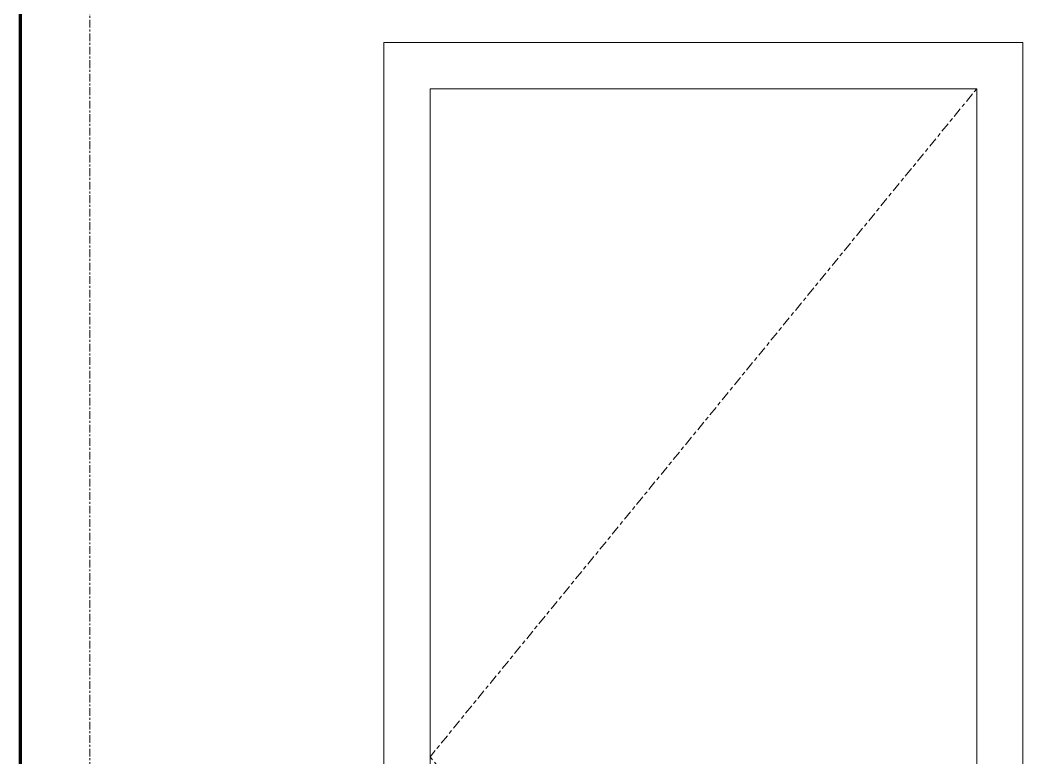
# Model space of a CAD drawing. Header units: inches. Extents: x 22 to 382261, y 22 to 371281.
# Drawn here: x 161558 to 163209, y 144839 to 146054 of the extents above; entities that cross this region are included whole.
import ezdxf

# ---------------------------------------------------------------- set-up
doc = ezdxf.new("R2010")
doc.units = ezdxf.units.IN
doc.header["$MEASUREMENT"] = 0
doc.linetypes.add('Centre', pattern=[31.75, 6.35, -4.7625, 15.875, -4.7625])
doc.linetypes.add('Grid Line 1_2_', pattern=[22.225, 12.7, -3.175, 3.175, -3.175])
for name, color, linetype, lineweight in [('A-DOOR', 31, 'Continuous', 9), ('A-DOOR-FRAM', 31, 'Continuous', 9), ('I-WALL', 2, 'Continuous', 9), ('S-GRID', 1, 'Continuous', 9)]:
    doc.layers.add(name, color=color, linetype=linetype, lineweight=lineweight)

# ---------------------------------------------------------------- blocks, each defined once
blk = doc.blocks.new('M_Single-Flush - 900 by 2100-458081-Approach Elevation')
at = {"layer": 'A-DOOR', "linetype": 'Centre'}
for p, q in [((-7108.2, 5650), (-8008.2, 4550)), ((-8008.2, 4550), (-7844.6, 4350)), ((-7811.8, 4310), (-7692, 4163.6)), ((-7641.9, 4102.3), (-7435.5, 3850)), ((-7402.7, 3810), (-7108.2, 3450))]:
    blk.add_line(p, q, dxfattribs=at)
at = {"layer": 'A-DOOR-FRAM'}
for p, q in [((-8084.2, 5726), (-8084.2, 4349.8)), ((-7032.2, 5726), (-8084.2, 5726)), ((-7032.2, 4350), (-7032.2, 5726)), ((-8008.2, 4349.8), (-8008.2, 5650)), ((-8008.2, 5650), (-7108.2, 5650)), ((-7108.2, 5650), (-7108.2, 4350)), ((-8084.2, 4310.2), (-8084.2, 3849.8)), ((-8008.2, 3849.8), (-8008.2, 4310.2)), ((-7108.2, 4310), (-7108.2, 3850)), ((-7032.2, 3850), (-7032.2, 4310)), ((-8084.2, 3810.2), (-8084.2, 3450)), ((-8008.2, 3450), (-8008.2, 3810.2)), ((-7108.2, 3810), (-7108.2, 3450)), ((-7032.2, 3450), (-7032.2, 3810))]:
    blk.add_line(p, q, dxfattribs=at)

msp = doc.modelspace()

# ---------------------------------------------------------------- linework, layer by layer
at = {"layer": 'I-WALL', "lineweight": 70}
msp.add_line((161558, 146707.4), (161558, 144663.7), dxfattribs=at)
at = {"layer": 'S-GRID', "linetype": 'Grid Line 1_2_'}
msp.add_line((161673, 139840.7), (161673, 152266.5), dxfattribs=at)

# ---------------------------------------------------------------- block references
at = {"layer": 'A-DOOR', "linetype": 'Centre'}
msp.add_blockref('M_Single-Flush - 900 by 2100-458081-Approach Elevation', (170241.2, 140290.7), dxfattribs=at)

doc.saveas('drawing.dxf')
